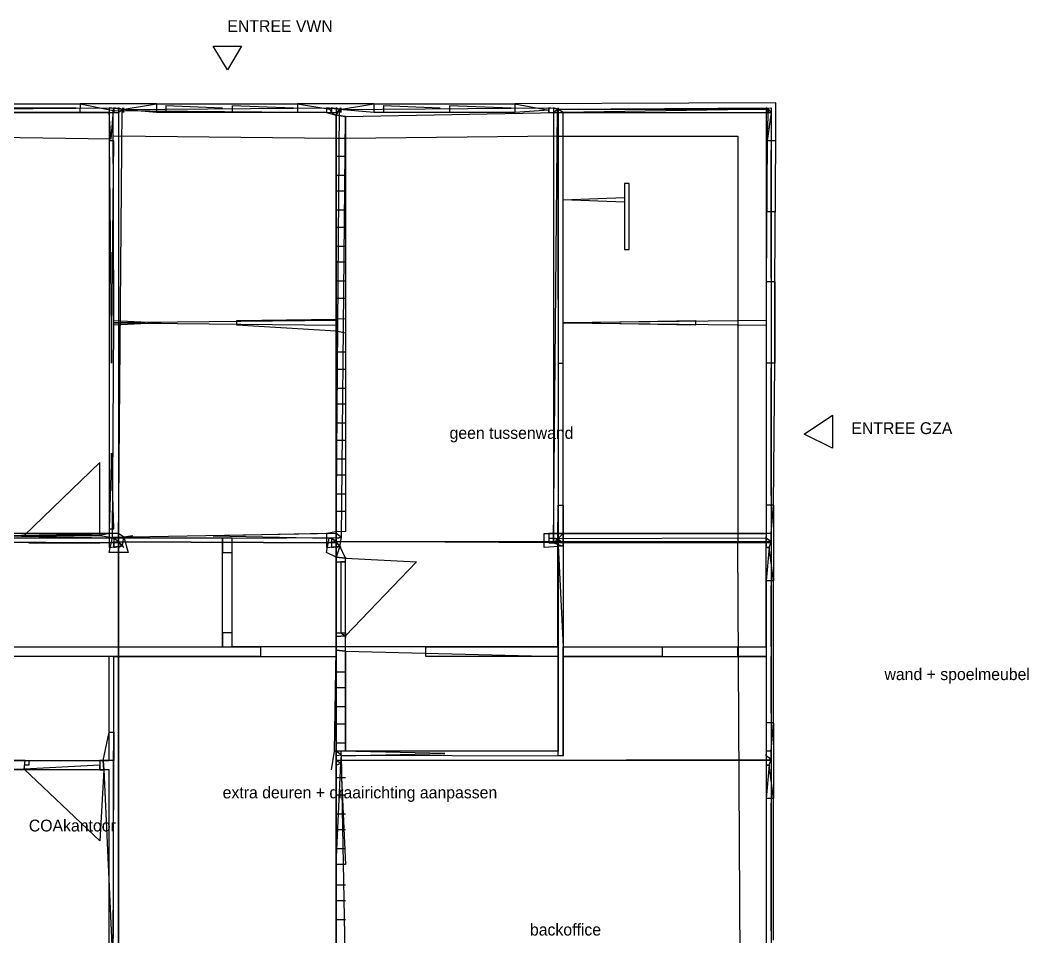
# Model space of a CAD drawing. Header units: metres. Extents: x -641 to 2745, y -1284 to 599.
# Drawn here: x 1085.2 to 1298.5, y -464.3 to -270.5 of the extents above; entities that cross this region are included whole.
import ezdxf

# ---------------------------------------------------------------- set-up
doc = ezdxf.new("R2010")
doc.units = ezdxf.units.M

msp = doc.modelspace()

# ---------------------------------------------------------------- linework, layer by layer
for p, q in [((1245, -288), (1189.83, -288.17)), ((1245, -296), (1245, -288)), ((1068, -288.2), (1097.83, -288.17)), ((1097.8, -290), (1068, -290)), ((1083.25, -289), (1097, -289)), ((1097.83, -288.17), (1097.8, -290)), ((1097.83, -288.17), (1097.8, -290)), ((1097.83, -288.17), (1097.8, -290)), ((1104, -290), (1097.8, -290)), ((1114, -288.2), (1097.83, -288.17)), ((1097.83, -288.17), (1104.86, -289.57)), ((1104.33, -295.67), (1104, -290)), ((1104.86, -289.57), (1104.33, -295.67)), ((1106.75, -289.38), (1114, -288.2)), ((1114, -290), (1106.75, -289.38)), ((1114, -288.2), (1143.83, -288.17)), ((1114, -288.2), (1114, -290)), ((1114, -288.2), (1114, -290)), ((1143.8, -290), (1114, -290)), ((1116, -288.5), (1116, -290)), ((1116, -288.5), (1128, -289)), ((1128, -289), (1128, -289)), ((1130, -288.5), (1130, -290)), ((1130, -288.5), (1143, -289)), ((1143.83, -288.17), (1143.8, -290)), ((1143.83, -288.17), (1143.8, -290)), ((1143.83, -288.17), (1143.8, -290)), ((1150, -290), (1143.8, -290)), ((1160, -288.2), (1143.83, -288.17)), ((1143.83, -288.17), (1150.67, -289.33)), ((1152.71, -289.35), (1160, -288.2)), ((1160, -290), (1152.71, -289.35)), ((1160, -288.2), (1189.83, -288.17)), ((1160, -288.2), (1160, -290)), ((1160, -288.2), (1160, -290)), ((1189.8, -290), (1160, -290)), ((1162, -288.5), (1162, -290)), ((1162, -288.5), (1174, -289)), ((1174, -289), (1174, -289)), ((1176, -288.5), (1176, -290)), ((1176, -288.5), (1189, -289)), ((1189.83, -288.17), (1189.8, -290)), ((1189.83, -288.17), (1189.8, -290)), ((1189.83, -288.17), (1189.8, -290)), ((1197, -289.5), (1189.8, -290)), ((1189.83, -288.17), (1197, -289.5)), ((1198.81, -289.31), (1243.44, -289.33)), ((1243.44, -289.33), (1200, -290)), ((1243.2, -296), (1243.44, -289.33)), ((1244, -290), (1243.2, -296)), ((1154, -290.83), (1152, -290.56)), ((1154, -290.83), (1152, -290.56)), ((1154, -290.83), (1152, -290.56)), ((1152, -290.56), (1154, -290.83)), ((1152, -333.67), (1152, -290.56)), ((1154, -290.83), (1154, -333.6)), ((1104.33, -295.67), (1058.5, -295)), ((1152, -295.5), (1105, -295)), ((1154, -295.5), (1152, -295.5)), ((1154, -295.5), (1152, -295.5)), ((1154, -295.5), (1152, -295.5)), ((1199, -295), (1154, -295.5)), ((1243.2, -296), (1243, -325.8)), ((1245, -296), (1243.2, -296)), ((1245, -296), (1243.2, -296)), ((1244.83, -325.83), (1245, -296)), ((1244, -311.75), (1244, -298)), ((1244, -298), (1244, -298)), ((1154, -299.33), (1152, -299.33)), ((1154, -299.33), (1152, -299.33)), ((1154, -299.33), (1152, -299.33)), ((1154, -303.33), (1152, -303.33)), ((1154, -303.33), (1152, -303.33)), ((1154, -303.33), (1152, -303.33)), ((1154, -306.67), (1152, -306.67)), ((1154, -306.67), (1152, -306.67)), ((1154, -306.67), (1152, -306.67)), ((1154, -310.67), (1152, -310.67)), ((1154, -310.67), (1152, -310.67)), ((1154, -310.67), (1152, -310.67)), ((1245, -311), (1243, -311)), ((1244, -325), (1244, -311.75)), ((1244, -311.75), (1244, -311.75)), ((1154, -314.33), (1152, -314.33)), ((1154, -314.33), (1152, -314.33)), ((1154, -314.33), (1152, -314.33)), ((1154, -318.33), (1152, -318.33)), ((1154, -318.33), (1152, -318.33)), ((1154, -318.33), (1152, -318.33)), ((1154, -321.67), (1152, -321.67)), ((1154, -321.67), (1152, -321.67)), ((1154, -321.67), (1152, -321.67)), ((1154, -325.67), (1152, -325.67)), ((1154, -325.67), (1152, -325.67)), ((1154, -325.67), (1152, -325.67)), ((1243, -325.8), (1243, -343)), ((1244.83, -325.83), (1243, -325.8)), ((1244.83, -325.83), (1243, -325.8)), ((1244.83, -325.83), (1243, -325.8)), ((1244.83, -325.83), (1244.8, -343)), ((1244.8, -343), (1244.83, -325.83)), ((1154, -329.33), (1152, -329.33)), ((1154, -329.33), (1152, -329.33)), ((1154, -329.33), (1152, -329.33)), ((1154, -333.6), (1152, -333.67)), ((1154, -333.6), (1152, -333.67)), ((1154, -333.6), (1152, -333.67)), ((1152, -378.67), (1152, -333.67)), ((1154, -333.6), (1154, -378.6)), ((1154, -336.67), (1152, -336.25)), ((1154, -336.67), (1152, -336.25)), ((1154, -336.67), (1152, -336.25)), ((1154, -340.67), (1152, -340.67)), ((1154, -340.67), (1152, -340.67)), ((1154, -340.67), (1152, -340.67)), ((1244.8, -343), (1243, -343)), ((1244.8, -343), (1243, -343)), ((1243, -343), (1243, -373)), ((1244.5, -373), (1244.8, -343)), ((1154, -344.33), (1152, -344.33)), ((1154, -344.33), (1152, -344.33)), ((1154, -344.33), (1152, -344.33)), ((1244, -357.5), (1244, -344)), ((1154, -348.33), (1152, -348.33)), ((1154, -348.33), (1152, -348.33)), ((1154, -348.33), (1152, -348.33)), ((1154, -351.67), (1152, -351.67)), ((1154, -351.67), (1152, -351.67)), ((1154, -351.67), (1152, -351.67)), ((1154, -355.67), (1152, -355.67)), ((1154, -355.67), (1152, -355.67)), ((1154, -355.67), (1152, -355.67)), ((1244, -371), (1244, -357.5)), ((1154, -359.33), (1152, -359.33)), ((1154, -359.33), (1152, -359.33)), ((1154, -359.33), (1152, -359.33)), ((1154, -363.33), (1152, -363.33)), ((1154, -363.33), (1152, -363.33)), ((1154, -363.33), (1152, -363.33)), ((1154, -366.67), (1152, -366.67)), ((1154, -366.67), (1152, -366.67)), ((1154, -366.67), (1152, -366.67)), ((1154, -370.67), (1152, -370.67)), ((1154, -370.67), (1152, -370.67)), ((1154, -370.67), (1152, -370.67)), ((1243, -373), (1243, -379.67)), ((1244.5, -373), (1243, -373)), ((1244, -379), (1244.5, -373)), ((1244.5, -373), (1244.5, -389)), ((1154, -374.33), (1152, -374.33)), ((1154, -374.33), (1152, -374.33)), ((1154, -374.33), (1152, -374.33)), ((1086, -379.4), (1061.1, -379.8)), ((1061.1, -379.8), (1086, -379.4)), ((1086, -379.4), (1102, -379.4)), ((1102, -379.4), (1086, -379.4)), ((1104, -379), (1102, -379.4)), ((1102, -379.4), (1104.71, -379.86)), ((1109, -379.5), (1107.1, -379.8)), ((1107.1, -379.8), (1109, -379.5)), ((1150, -379), (1126, -379.5)), ((1126, -379.5), (1150.5, -380)), ((1154, -378.6), (1152, -378.67)), ((1154, -378.6), (1152, -378.67)), ((1154, -378.6), (1152, -378.67)), ((1154, -378.6), (1152, -378.67)), ((1196, -382), (1196, -379)), ((1196, -379), (1200, -379)), ((1200, -379), (1200, -381.67)), ((1087, -381), (1102, -381)), ((1104, -383), (1104.71, -379.86)), ((1107.1, -379.8), (1108, -383)), ((1150, -383), (1150.5, -380)), ((1152.81, -381.67), (1152, -384)), ((1152.81, -381.67), (1152.81, -381.67)), ((1154, -384.25), (1152.81, -381.67)), ((1200, -381.67), (1196, -382)), ((1238, -563), (1237, -381)), ((1108, -383), (1104, -383)), ((1152, -384), (1150, -383)), ((1152, -400.8), (1152, -384)), ((1152, -384), (1154, -384.25)), ((1243.62, -382), (1243, -389)), ((1244.5, -389), (1243.62, -382)), ((1244.5, -389), (1243, -389)), ((1243, -389), (1243, -419)), ((1244, -403), (1244, -390)), ((1244.5, -419), (1244.5, -389)), ((1154, -400.67), (1152, -400.8)), ((1152, -400.8), (1154, -400.67)), ((1152, -403.67), (1152, -400.8)), ((1154, -403.86), (1154, -400.67)), ((1151.67, -425), (1152, -403.67)), ((1154, -403.86), (1152, -403.67)), ((1154, -403.86), (1152, -403.67)), ((1154, -403.86), (1152, -403.67)), ((1152, -403.67), (1154, -403.86)), ((1154, -403.86), (1154, -425)), ((1244, -417), (1244, -405)), ((1154, -408.33), (1152, -408.33)), ((1154, -408.33), (1152, -408.33)), ((1154, -408.33), (1152, -408.33)), ((1154, -411.67), (1152, -411.67)), ((1154, -411.67), (1152, -411.67)), ((1154, -411.67), (1152, -411.67)), ((1154, -415.67), (1152, -415.67)), ((1154, -415.67), (1152, -415.67)), ((1154, -415.67), (1152, -415.67)), ((1154, -419.33), (1152, -419.33)), ((1154, -419.33), (1152, -419.33)), ((1154, -419.33), (1152, -419.33)), ((1243, -419), (1243, -425.67)), ((1244.5, -419), (1243, -419)), ((1244, -425), (1244.5, -419)), ((1244.5, -419), (1244.5, -435)), ((1154, -423.33), (1152, -423.33)), ((1154, -423.33), (1152, -423.33)), ((1154, -423.33), (1152, -423.33)), ((1151, -429), (1151.67, -425)), ((1154, -425), (1151.67, -425)), ((1086.2, -427), (1079.57, -427)), ((1086, -428.86), (1079.57, -429)), ((1086, -428.86), (1086.2, -427)), ((1086, -428.86), (1086.2, -427)), ((1086.2, -427), (1102.75, -427)), ((1102.75, -427), (1102.89, -429)), ((1102.75, -427), (1102.89, -429)), ((1102.75, -427), (1102.89, -429)), ((1105, -427), (1102.75, -427)), ((1102.75, -427), (1102.89, -429)), ((1104.83, -471.83), (1105, -427)), ((1152, -449), (1153, -427.56)), ((1153, -427.56), (1153, -427.56)), ((1153, -427.56), (1154, -449)), ((1243.62, -428), (1243, -435)), ((1244.5, -435), (1243.62, -428)), ((1102.89, -429), (1104.83, -471.83)), ((1102.89, -429), (1102.89, -429)), ((1154, -430.67), (1152, -430.67)), ((1154, -430.67), (1152, -430.67)), ((1154, -430.67), (1152, -430.67)), ((1154, -434.33), (1152, -434.33)), ((1154, -434.33), (1152, -434.33)), ((1154, -434.33), (1152, -434.33)), ((1244.5, -435), (1243, -435)), ((1243, -435), (1243, -465)), ((1244.5, -465), (1244.5, -435)), ((1244, -449.5), (1244, -436)), ((1154, -438.33), (1152, -438.33)), ((1154, -438.33), (1152, -438.33)), ((1154, -438.33), (1152, -438.33)), ((1154, -441.67), (1152, -441.67)), ((1154, -441.67), (1152, -441.67)), ((1154, -441.67), (1152, -441.67)), ((1154, -445.67), (1152, -445.67)), ((1154, -445.67), (1152, -445.67)), ((1154, -445.67), (1152, -445.67)), ((1154, -449), (1152, -449)), ((1154, -449), (1152, -449)), ((1154, -449), (1152, -449)), ((1244, -463), (1244, -449.5)), ((1154, -453.33), (1152, -453.33)), ((1154, -453.33), (1152, -453.33)), ((1154, -453.33), (1152, -453.33)), ((1154, -456.67), (1152, -456.67)), ((1154, -456.67), (1152, -456.67)), ((1154, -456.67), (1152, -456.67)), ((1154, -460.67), (1152, -460.67)), ((1154, -460.67), (1152, -460.67)), ((1154, -460.67), (1152, -460.67))]:
    msp.add_line(p, q)
for points in [[(1126, -276), (1132, -276), (1129, -281), (1126, -276)], [(1199, -295), (1237, -295), (1237, -381)], [(1257, -354), (1257, -361), (1251, -358), (1257, -354)], [(1102, -379.4), (1102, -364), (1086, -379.4)], [(1154, -384.25), (1169, -385), (1154, -400.67)], [(1102.89, -429), (1102, -444), (1086, -428.86)]]:
    msp.add_lwpolyline(points)
for points in [[(1060.75, -289.38), (1106, -289), (1106, -381), (1060, -380.8)], [(1062, -290), (1104, -290), (1104, -379), (1062, -379)], [(1106.75, -289.38), (1104, -289), (1104, -290), (1106, -290)], [(1104.86, -289.57), (1105, -289), (1105, -290), (1104.86, -289.57)], [(1104.86, -289.57), (1105, -289), (1105, -290), (1104.86, -289.57)], [(1104.86, -289.57), (1152, -290), (1152, -334), (1105, -334.5)], [(1106.75, -289.38), (1105, -289), (1105, -290), (1106, -290)], [(1106.75, -289.38), (1105, -289), (1105, -290), (1106, -290)], [(1106.75, -289.38), (1106, -289), (1106, -290), (1106.75, -289.38)], [(1106.75, -289.38), (1106, -289), (1106, -290), (1106.75, -289.38)], [(1106.75, -289.38), (1106, -289), (1106, -290), (1106.75, -289.38)], [(1106.75, -289.38), (1106, -289), (1106, -290), (1106.75, -289.38)], [(1106.75, -289.38), (1152, -289), (1152, -381), (1106, -380.8)], [(1106.75, -289.38), (1107, -289), (1107, -290), (1106.75, -289.38)], [(1154, -290.83), (1199, -290), (1199, -403), (1130, -403), (1130, -380), (1153.12, -379.88)], [(1152.71, -289.35), (1150, -289), (1150, -290), (1152, -290.56)], [(1150.67, -289.33), (1151, -289), (1151, -290), (1150.67, -289.33)], [(1152.71, -289.35), (1151, -289), (1151, -290), (1152, -290.56)], [(1152.71, -289.35), (1151, -289), (1151, -290), (1152, -290.56)], [(1152.71, -289.35), (1151, -289), (1151, -290), (1152, -290.56)], [(1152.71, -289.35), (1152, -289), (1152, -290), (1152.71, -289.35)], [(1152.71, -289.35), (1152, -289), (1152, -290), (1152.71, -289.35)], [(1152.71, -289.35), (1152, -289), (1152, -290), (1152.71, -289.35)], [(1152.71, -289.35), (1152, -289), (1152, -290), (1152.71, -289.35)], [(1152.71, -289.35), (1198, -289), (1198, -381), (1152, -380.69)], [(1152.71, -289.35), (1153, -289), (1153, -290), (1152.71, -289.35)], [(1197, -289.5), (1197, -289), (1197, -290), (1197, -289.5)], [(1198.81, -289.31), (1197, -289), (1197, -290), (1198, -290)], [(1198.81, -289.31), (1197, -289), (1197, -290), (1198, -290)], [(1198.81, -289.31), (1197, -289), (1197, -290), (1198, -290)], [(1198.81, -289.31), (1197, -289), (1197, -290), (1198, -290)], [(1198.81, -289.31), (1198, -289), (1198, -290), (1198.81, -289.31)], [(1198.81, -289.31), (1198, -289), (1198, -290), (1198.81, -289.31)], [(1198.81, -289.31), (1198, -289), (1198, -290), (1198.81, -289.31)], [(1198.81, -289.31), (1198, -289), (1198, -290), (1200, -290)], [(1198.81, -289.31), (1244, -289), (1244, -381), (1198, -381)], [(1198.81, -289.31), (1199, -289), (1199, -290), (1198.81, -289.31)], [(1199, -343), (1200, -343), (1200, -290), (1198.81, -289.31)], [(1200, -290), (1243, -290), (1243, -334), (1200, -334.5)], [(1243.44, -289.33), (1243, -289), (1243, -290), (1243.44, -289.33)], [(1243.44, -289.33), (1243, -289), (1243, -290), (1244, -290)], [(1243.44, -289.33), (1243, -289), (1243, -290), (1244, -290)], [(1243.44, -289.33), (1243, -289), (1243, -290), (1244, -290)], [(1243.44, -289.33), (1243, -289), (1243, -290), (1244, -290)], [(1104.5, -343), (1105, -296), (1104, -296), (1104.5, -343)], [(1213, -319), (1214, -319), (1214, -305), (1213, -305)], [(1200, -308.5), (1213, -308), (1213, -309), (1200, -308.5)], [(1105, -334.5), (1152, -335), (1152, -379), (1104.71, -379.86)], [(1115, -334.5), (1105, -335), (1105, -334), (1115, -334.5)], [(1152, -336.25), (1131, -335), (1131, -334), (1152, -333.67)], [(1200, -334.5), (1228, -334), (1228, -335), (1200, -334.5)], [(1200, -334.5), (1243, -335), (1243, -379), (1200, -379)], [(1104.5, -362), (1104, -378), (1105, -378), (1104.5, -362)], [(1199, -373), (1200, -373), (1200, -379), (1198.88, -380.12)], [(1078, -379.5), (1104, -379), (1104, -380), (1078, -379.5)], [(1106, -379), (1104, -379), (1104, -381), (1106, -380.8)], [(1107.1, -379.8), (1106, -379), (1106, -381), (1106.81, -381.56)], [(1152, -378.67), (1150, -379), (1150, -381), (1152, -380.69)], [(1153.12, -379.88), (1152, -379), (1152, -381), (1152.81, -381.67)], [(1198, -379), (1197, -379), (1197, -381), (1198, -381)], [(1200, -379), (1198, -379), (1198, -381), (1200, -381.67)], [(1200, -379), (1243, -379), (1243, -380), (1198.88, -380.12)], [(1244, -379), (1243, -379), (1243, -381), (1244, -380.67)], [(1243, -379.67), (1243, -380), (1243, -380), (1243, -379.67)], [(920.67, -379.89), (877, -380), (877, -427), (1104, -427), (1104, -405), (920, -405)], [(1128, -380), (921, -380), (921, -403), (1128, -403)], [(1060, -380.8), (1106, -381), (1106, -473), (1060, -472.73)], [(1106, -380.8), (1104, -381), (1104, -382), (1106.81, -381.56)], [(1104.71, -379.86), (1105, -380), (1105, -380), (1104.71, -379.86)], [(1104.71, -379.86), (1105, -380), (1105, -380), (1104.71, -379.86)], [(1106, -380.8), (1105, -380), (1105, -381), (1106, -380.8)], [(1106, -380.8), (1105, -380), (1105, -381), (1106, -380.8)], [(1106, -380.8), (1105, -381), (1105, -382), (1106.81, -381.56)], [(1106, -380.8), (1105, -381), (1105, -382), (1106.81, -381.56)], [(1105, -381.75), (1105, -381), (1105, -382), (1105, -381.75)], [(1105, -381.75), (1105, -382), (1105, -382), (1105, -381.75)], [(1107.1, -379.8), (1106, -380), (1106, -380), (1107.1, -379.8)], [(1107.1, -379.8), (1106, -380), (1106, -381), (1106.81, -381.56)], [(1107.1, -379.8), (1106, -380), (1106, -381), (1106.81, -381.56)], [(1106, -380.8), (1152, -381), (1152, -473), (1106, -472.73)], [(1106.81, -381.56), (1106, -381), (1106, -382), (1106.81, -381.56)], [(1106.81, -381.56), (1106, -381), (1106, -382), (1106.81, -381.56)], [(1106.81, -381.56), (1106, -381), (1106, -382), (1106.81, -381.56)], [(1106.81, -381.56), (1106, -381), (1106, -382), (1106.81, -381.56)], [(1106.81, -381.56), (1107, -382), (1107, -382), (1106.81, -381.56)], [(1107.1, -379.8), (1107, -380), (1107, -380), (1107.1, -379.8)], [(1128, -383), (1130, -383), (1130, -380), (1128, -380)], [(1152, -380.69), (1150, -381), (1150, -382), (1152.81, -381.67)], [(1150.5, -380), (1151, -380), (1151, -380), (1150.5, -380)], [(1152, -380.69), (1151, -380), (1151, -380), (1152, -380.69)], [(1152, -380.69), (1151, -380), (1151, -381), (1152, -380.69)], [(1152, -380.69), (1151, -380), (1151, -381), (1152, -380.69)], [(1152, -380.69), (1151, -381), (1151, -382), (1152.81, -381.67)], [(1152, -380.69), (1151, -381), (1151, -382), (1152.81, -381.67)], [(1152, -380.69), (1151, -381), (1151, -382), (1152.81, -381.67)], [(1153.12, -379.88), (1152, -380), (1152, -380), (1153.12, -379.88)], [(1153.12, -379.88), (1152, -380), (1152, -381), (1152.81, -381.67)], [(1153.12, -379.88), (1152, -380), (1152, -381), (1152.81, -381.67)], [(1244, -380.67), (1244, -427), (1152, -427), (1152, -380.69)], [(1152.81, -381.67), (1152, -381), (1152, -382), (1152.81, -381.67)], [(1152.81, -381.67), (1152, -381), (1152, -382), (1152.81, -381.67)], [(1152.81, -381.67), (1152, -381), (1152, -382), (1152.81, -381.67)], [(1152.81, -381.67), (1152, -381), (1152, -382), (1152.81, -381.67)], [(1152.81, -381.67), (1153, -382), (1153, -382), (1152.81, -381.67)], [(1153.12, -379.88), (1153, -380), (1153, -380), (1153.12, -379.88)], [(1197, -380), (1197, -380), (1197, -380), (1197, -380)], [(1198.88, -380.12), (1197, -380), (1197, -380), (1198.88, -380.12)], [(1198.88, -380.12), (1197, -380), (1197, -381), (1198, -381)], [(1198.88, -380.12), (1197, -380), (1197, -381), (1198, -381)], [(1198.88, -380.12), (1198, -380), (1198, -380), (1198.88, -380.12)], [(1198.88, -380.12), (1198, -380), (1198, -381), (1198.88, -380.12)], [(1198.88, -380.12), (1198, -380), (1198, -381), (1198.88, -380.12)], [(1198.88, -380.12), (1199, -380), (1199, -380), (1198.88, -380.12)], [(1200, -403), (1243, -403), (1243, -380), (1198.88, -380.12)], [(1198.88, -380.12), (1200, -381), (1200, -426), (1199, -426)], [(1244, -380.67), (1243, -380), (1243, -380), (1244, -380.67)], [(1244, -380.67), (1243, -380), (1243, -381), (1244, -380.67)], [(1244, -380.67), (1243, -380), (1243, -381), (1244, -380.67)], [(1244, -380.67), (1243, -381), (1243, -382), (1243.62, -382)], [(1244, -380.67), (1243, -381), (1243, -382), (1243.62, -382)], [(1244, -380.67), (1243, -381), (1243, -382), (1243.62, -382)], [(1244, -380.67), (1243, -381), (1243, -382), (1243.62, -382)], [(1151, -382), (1151, -382), (1151, -382), (1151, -382)], [(1152, -384), (1152, -384), (1152, -384), (1152, -385), (1153, -385), (1153, -385), (1154, -385), (1154, -384), (1154, -384), (1154, -384.25)], [(1243.62, -382), (1243, -382), (1243, -382), (1243.62, -382)], [(1154, -400.67), (1154, -385), (1153, -385), (1153, -400)], [(1130, -400), (1128, -400), (1128, -403), (1130, -403)], [(1152, -400.8), (1152, -401), (1152, -401), (1152, -400), (1153, -400), (1153, -400), (1154, -400), (1154, -401), (1154, -401), (1154, -400.67)], [(921, -403), (1136, -403), (1136, -405), (920, -405)], [(1171, -403), (1199, -403), (1199, -405), (1171, -405)], [(1200, -405), (1200, -403), (1221, -403), (1221, -405)], [(1237, -403), (1243, -403), (1243, -405), (1237, -405)], [(1105, -405), (1152, -405), (1152, -639), (1218, -639), (1218, -613), (1243, -613), (1243, -658), (1152, -658), (1107, -658), (1107, -564), (1104.67, -564)], [(1153.14, -425.86), (1200, -426), (1200, -405), (1243, -405), (1243, -471), (1154, -471.57)], [(1154, -403.86), (1199, -405), (1199, -425), (1154, -425)], [(1104, -421), (1105, -421), (1105, -427), (1102.75, -427)], [(1153.14, -425.86), (1152, -425), (1152, -427), (1153, -427.56)], [(1153.14, -425.86), (1152, -426), (1152, -427), (1153, -427.56)], [(1153.14, -425.86), (1152, -426), (1152, -427), (1153, -427.56)], [(1153.14, -425.86), (1152, -426), (1152, -427), (1153, -427.56)], [(1175, -425.5), (1153, -425), (1153, -426), (1175, -425.5)], [(1153.14, -425.86), (1153, -426), (1153, -426), (1153.14, -425.86)], [(1244, -425), (1243, -425), (1243, -427), (1244, -426.75)], [(1243, -425.67), (1243, -426), (1243, -426), (1243, -425.67)], [(1244, -426.75), (1243, -426), (1243, -427), (1244, -426.75)], [(1244, -426.75), (1243, -426), (1243, -427), (1244, -426.75)], [(1244, -426.75), (1243, -426), (1243, -427), (1244, -426.75)], [(1086.2, -427), (1086, -427), (1086, -427), (1087, -427), (1087, -428), (1086, -428), (1086, -429), (1086, -429), (1086, -429), (1086, -428.86)], [(1086, -428.86), (1102, -429), (1102, -428), (1086, -428.86)], [(1102.75, -427), (1103, -427), (1103, -427), (1102, -427), (1102, -428), (1102, -428), (1102, -429), (1103, -429), (1103, -429), (1102.89, -429)], [(1244, -426.75), (1244, -473), (1152, -473), (1152, -427)], [(1153, -427.56), (1152, -427), (1152, -428), (1153, -427.56)], [(1153, -427.56), (1152, -427), (1152, -428), (1153, -427.56)], [(1153, -427.56), (1152, -427), (1152, -428), (1153, -427.56)], [(1153, -427.56), (1152, -427), (1152, -428), (1153, -427.56)], [(1153, -427.56), (1153, -428), (1153, -428), (1153, -427.56)], [(1244, -426.75), (1243, -427), (1243, -428), (1243.62, -428)], [(1244, -426.75), (1243, -427), (1243, -428), (1243.62, -428)], [(1244, -426.75), (1243, -427), (1243, -428), (1243.62, -428)], [(1244, -426.75), (1243, -427), (1243, -428), (1243.62, -428)], [(1243.62, -428), (1243, -428), (1243, -428), (1243.62, -428)], [(1036.8, -564.8), (1104, -564), (1104, -429), (1037, -429), (1037, -474), (1040, -474), (1040, -534), (1036.5, -534)]]:
    msp.add_lwpolyline(points, close=True)

# ---------------------------------------------------------------- texts
for s, p in [('ENTREE VWN', (1129, -273)), ('ENTREE GZA', (1261, -358)), ('geen tussenwand', (1176, -359)), ('wand + spoelmeubel', (1268, -410)), ('extra deuren + draairichting aanpassen', (1128, -435)), ('COAkantoor', (1087, -442)), ('backoffice', (1193, -464))]:
    msp.add_text(s, height=2.5).set_placement(p)

doc.saveas('drawing.dxf')
